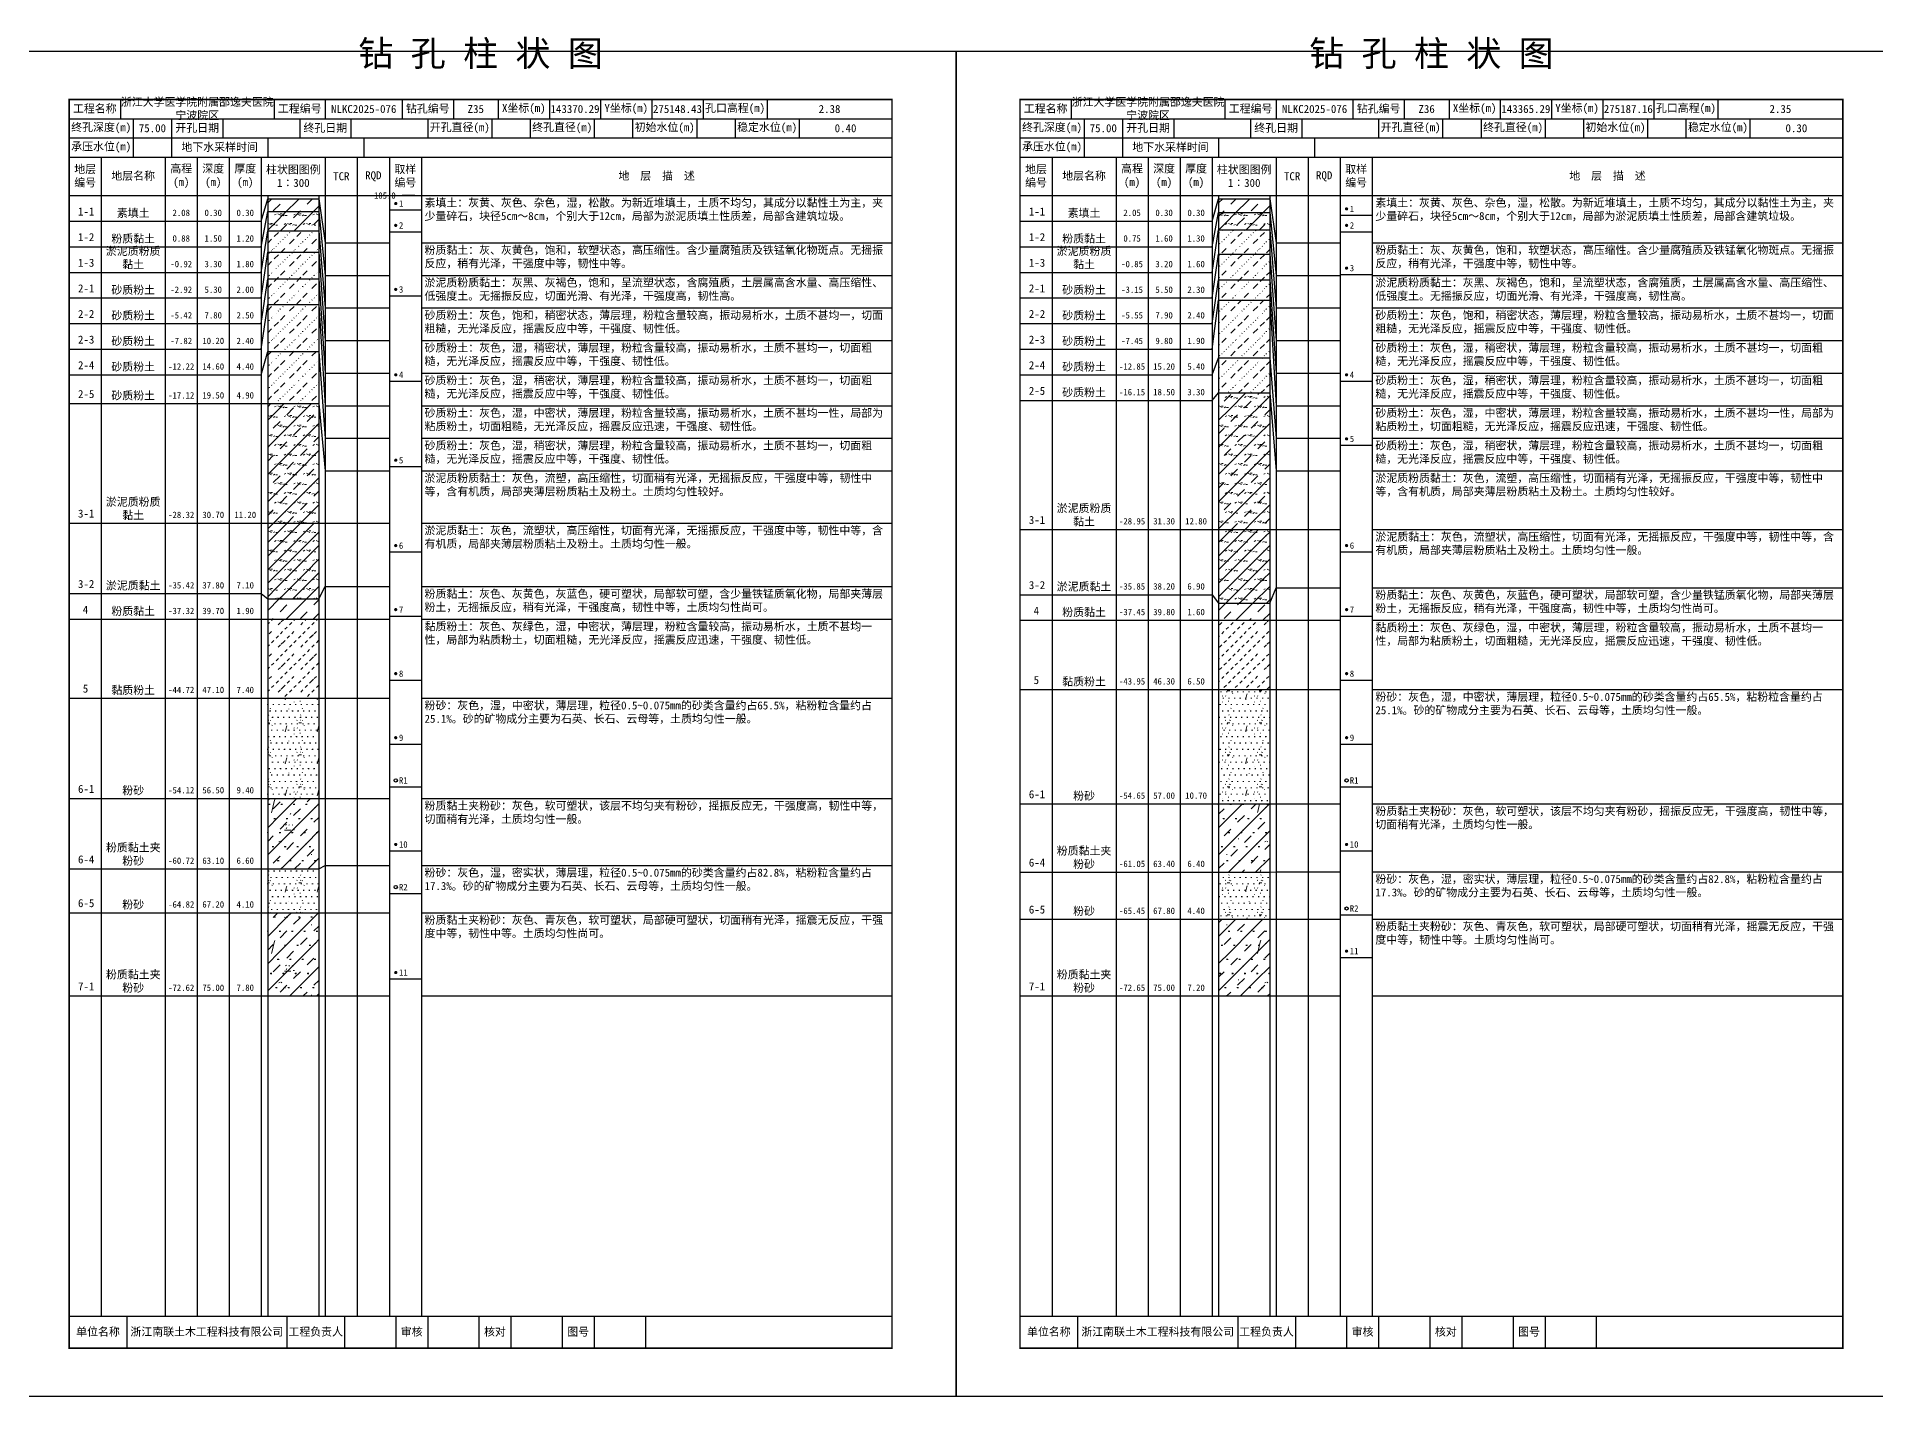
# Model space of a CAD drawing. Extents: x 297 to 65340, y 0 to 425.
# Drawn here: x 42778 to 43352, y 0 to 425 of the extents above; entities that cross this region are included whole.
import ezdxf
from ezdxf.enums import TextEntityAlignment as Align

# ---------------------------------------------------------------- set-up
doc = ezdxf.new("R2010")
doc.units = 0
doc.layers.get('0').update_dxf_attribs({"linetype": 'CONTINUOUS'})
doc.layers.add('FRAME', color=7, linetype='CONTINUOUS')
doc.layers.add('STRATUM', color=7, linetype='CONTINUOUS')
doc.layers.add('HATCH', color=7, linetype='CONTINUOUS', lineweight=13)
doc.styles.add('ST', font='')
doc.styles.get('ST').set_extended_font_data('SimSun')
pattern_1 = [(45, (0, 0), (-4.2426407, 4.2426407), [10, 0]), (45, (1.061, -3.182), (-2.12132034, 6.363961), [3, -3])]
pattern_2 = [(45, (0, 0), (-4.2426407, 4.2426407), [10, 0]), (45, (1.061, -3.182), (-2.12132034, 6.363961), [3, -3]), (26.565, (1.0741, -0.2536), (5.99982296, 5.99981224), [0.567, -12.849]), (0, (0.507, -0.2536), (0, 6), [0.567, -5.433]), (26.565, (-1.5813, 0), (5.99982296, 5.99981224), [0.567, -12.849]), (0, (-1.074, 0.2536), (0, 6), [0.567, -5.433]), (153.435, (0.5071, -0.2536), (-5.9998176, -5.36e-06), [1.134, -12.2826]), (26.565, (4.0741, 2.7464), (5.99982296, 5.99981224), [0.567, -12.849]), (0, (3.507, 2.7464), (0, 6), [0.567, -5.433]), (26.565, (1.4187, 3), (5.99982296, 5.99981224), [0.567, -12.849]), (0, (1.926, 3.2536), (0, 6), [0.567, -5.433]), (153.435, (3.5071, 2.7464), (-5.9998176, -5.36e-06), [1.134, -12.2826])]
pattern_3 = [(45.000006, (0, 0), (-7.3e-07, 6.99998237), [1.971956, -7.927535]), (45.000006, (2.813, 2.829), (-7.3e-07, 6.99998237), [1.99367, -7.905828]), (45.000006, (5.0675, 5.082), (-7.3e-07, 6.99998237), [1.813609, -8.085882]), (26.565052, (0, 3.5), (7.00000042, 7.00000017), [0.0965, -15.555976]), (36.869899, (0.7, 4.2), (6.999999835, 7.000000165), [0.197747, -34.802253]), (315.00001, (3.5, 6.976), (6.99998237, 1.2e-06), [0.033054, -9.866441]), (26.565052, (3.5, 0), (7.00000042, 7.00000017), [0.144749, -15.507727]), (26.565052, (4.2, 0.7), (7.00000042, 7.00000017), [0.10528, -15.547196]), (90.000004, (4.55, 1.05), (-7, -5e-07), [0.028767, -6.971233]), (26.565052, (4.9, 1.4), (7.00000042, 7.00000017), [0.091014, -31.213938]), (36.869899, (5.6, 2.1), (6.999999835, 7.000000165), [0.110692, -34.889308]), (45.000002, (6.3, 2.8), (-2.4e-07, 6.99998237), [0.109112, -9.790383]), (315.00001, (6.914, 3.548), (6.99998237, 1.2e-06), [0.033054, -9.866441]), (36.869898, (1.4, 4.9), (6.999999957, 7.000000043), [0.10224, -34.89776]), (53.130103, (2.1, 5.6), (13.999999763, 21.00000016), [0.134384, -34.865616]), (53.130103, (2.8, 6.3), (13.999999763, 21.00000016), [0.126246, -34.873754])]
pattern_4 = [(45, (0, 0), (-2.12132034, 2.12132034), [10, 0]), (26.565, (1.0741, -0.2536), (5.99982296, 5.99981224), [0.567, -12.849]), (0, (0.507, -0.2536), (0, 6), [0.567, -5.433]), (26.565, (-1.5813, 0), (5.99982296, 5.99981224), [0.567, -12.849]), (0, (-1.074, 0.2536), (0, 6), [0.567, -5.433]), (153.435, (0.5071, -0.2536), (-5.9998176, -5.36e-06), [1.134, -12.2826]), (26.565, (4.0741, 2.7464), (5.99982296, 5.99981224), [0.567, -12.849]), (0, (3.507, 2.7464), (0, 6), [0.567, -5.433]), (26.565, (1.4187, 3), (5.99982296, 5.99981224), [0.567, -12.849]), (0, (1.926, 3.2536), (0, 6), [0.567, -5.433]), (153.435, (3.5071, 2.7464), (-5.9998176, -5.36e-06), [1.134, -12.2826])]
pattern_5 = [(45.000005, (0, 0), (-6e-07, 6.99998237), [0.947297, -8.952198]), (45.000005, (1.4, 1.4), (-6e-07, 6.99998237), [0.986898, -8.912597]), (45.000005, (2.8, 2.8), (-6e-07, 6.99998237), [1.060182, -8.839313]), (45.000005, (4.2, 4.2), (-6e-07, 6.99998237), [0.949178, -8.950318]), (45.000005, (5.6, 5.6), (-6e-07, 6.99998237), [1.036501, -8.862994]), (45.000005, (3.5, 0), (-6e-07, 6.99998237), [1.013348, -8.886147]), (45.000005, (4.9, 1.4), (-6e-07, 6.99998237), [1.078956, -12.120371]), (45.000005, (6.3, 2.8), (-6e-07, 6.99998237), [0.998824, -8.900671]), (45.000003, (0.7, 4.2), (-3.7e-07, 6.99998237), [1.05533, -8.844165]), (45.000003, (2.1, 5.6), (-3.7e-07, 6.99998237), [1.036501, -8.862994])]
pattern_6 = [(82.875, (-0.8346, -1.206), (0.00036925, 10.00017644), [0.08929, -80.53371]), (143.13, (-0.7336, -1.2818), (-29.99996427, 20.00005359), [0.12627, -49.87373]), (172.875, (-0.5564, -1.304), (-70.000245666, 9.99966033), [0.17857, -80.44443]), (206.565, (-0.378, -1.2147), (-9.99970493, -9.99968706), [0.19954, -22.16046]), (243.435, (-0.2887, -1.0363), (8.93e-06, -9.999696), [0.19954, -22.16146]), (255.964, (-0.1994, -0.679), (-0.00020004, -9.99950129), [0.36813, -40.86287]), (255.964, (0.1106, 0.561), (-0.00020004, -9.99950129), [1.27838, -39.95262]), (255.964, (0.179, 0.835), (-0.00020004, -9.99950129), [0.28235, -40.94865]), (216.87, (0.3694, 1.0892), (-9.99998214, -10.00001786), [0.12627, -49.87373]), (243.435, (0.2683, 1.0135), (8.93e-06, -9.999696), [0.19954, -22.16146]), (206.565, (0.548, 1.1785), (-9.99970493, -9.99968706), [0.19954, -22.16046]), (172.875, (0.725, 1.1563), (-70.000245666, 9.99966033), [0.17857, -80.44443]), (143.13, (0.826, 1.0806), (-29.99996427, 20.00005359), [0.12627, -49.87373]), (82.875, (0.815, 0.992), (0.00036925, 10.00017644), [0.08929, -80.53371]), (0, (-0.33, 0.34), (0, 10), [0.89286, -9.10714]), (0, (0.025, 0), (1, 2), [0, -1.75]), (0, (0, 0.025), (1, 2), [0, -1.75]), (0, (0, 0), (1, 2), [0, -1.75]), (0, (-0.025, 0), (1, 2), [0, -1.75]), (0, (0, -0.025), (1, 2), [0, -1.75])]
pattern_7 = [(82.875, (-1.8361, -2.6533), (0.00081235, 22.00038817), [0.196438, -177.174162]), (143.13, (-1.614, -2.82), (-65.9999214, 44.0001179), [0.277794, -109.722206]), (172.875, (-1.224, -2.8687), (-154.00054047, 21.99925272), [0.392854, -176.977746]), (206.565, (-0.831, -2.672), (-21.9993508, -21.9993115), [0.438988, -48.753012]), (243.435, (-0.635, -2.28), (1.96e-05, -21.9993312), [0.438988, -48.755212]), (255.964, (-0.4387, -1.494), (-0.0004401, -21.9989028), [0.809886, -89.898314]), (255.964, (0.2434, 1.2344), (-0.0004401, -21.9989028), [2.812436, -87.895764]), (255.964, (0.394, 1.837), (-0.0004401, -21.9989028), [0.62117, -90.08703]), (216.87, (0.8126, 2.3963), (-21.9999607, -22.0000393), [0.277794, -109.722206]), (243.435, (0.59, 2.23), (1.96e-05, -21.9993312), [0.438988, -48.755212]), (206.565, (1.205, 2.593), (-21.9993508, -21.9993115), [0.438988, -48.753012]), (172.875, (1.595, 2.544), (-154.00054047, 21.99925272), [0.392854, -176.977746]), (143.13, (1.8173, 2.3772), (-65.9999214, 44.0001179), [0.277794, -109.722206]), (82.875, (1.793, 2.1823), (0.00081235, 22.00038817), [0.196438, -177.174162]), (0, (-0.725, 0.748), (0, 22), [1.964292, -20.035708]), (0, (0.055, 0), (2.2, 4.4), [0, -3.85]), (0, (0, 0.055), (2.2, 4.4), [0, -3.85]), (0, (0, 0), (2.2, 4.4), [0, -3.85]), (0, (-0.055, 0), (2.2, 4.4), [0, -3.85]), (0, (0, -0.055), (2.2, 4.4), [0, -3.85])]

# ---------------------------------------------------------------- blocks, each defined once
blk = doc.blocks.new('SolidCircle')
at = {"const_width": 0.5}
blk.add_lwpolyline([(-0.25, 0, 1), (0.25, 0, 1)], format="xyb", close=True, dxfattribs=at)

msp = doc.modelspace()

# ---------------------------------------------------------------- hatches: boundary and pattern name
at = {"layer": 'HATCH'}
h = msp.add_hatch(dxfattribs=at)
h.set_pattern_fill('FZNT', color=256, style=0)
h.set_pattern_definition(pattern_1)
h.paths.add_polyline_path([(42866, 374), (42850, 374), (42850, 370), (42866, 370)])
h = msp.add_hatch(dxfattribs=at)
h.set_pattern_fill('FZNT', color=256, style=0)
h.set_pattern_definition(pattern_1)
h.paths.add_polyline_path([(43163, 374), (43147, 374), (43147, 369.67), (43163, 369.67)])
h = msp.add_hatch(dxfattribs=at)
h.set_pattern_fill('YNFNT', color=256, style=0)
h.set_pattern_definition(pattern_2)
h.paths.add_polyline_path([(42866, 370), (42850, 370), (42850, 364), (42866, 364)])
h = msp.add_hatch(dxfattribs=at)
h.set_pattern_fill('YNFNT', color=256, style=0)
h.set_pattern_definition(pattern_2)
h.paths.add_polyline_path([(43163, 369.67), (43147, 369.67), (43147, 364.33), (43163, 364.33)])
h = msp.add_hatch(dxfattribs=at)
h.set_pattern_fill('SZFT', color=256, style=0)
h.set_pattern_definition(pattern_3)
h.paths.add_polyline_path([(42866, 364), (42850, 364), (42850, 357.33), (42866, 357.33)])
h = msp.add_hatch(dxfattribs=at)
h.set_pattern_fill('SZFT', color=256, style=0)
h.set_pattern_definition(pattern_3)
h.paths.add_polyline_path([(43163, 364.33), (43147, 364.33), (43147, 356.67), (43163, 356.67)])
h = msp.add_hatch(dxfattribs=at)
h.set_pattern_fill('SZFT', color=256, style=0)
h.set_pattern_definition(pattern_3)
h.paths.add_polyline_path([(42866, 357.33), (42850, 357.33), (42850, 349), (42866, 349)])
h = msp.add_hatch(dxfattribs=at)
h.set_pattern_fill('SZFT', color=256, style=0)
h.set_pattern_definition(pattern_3)
h.paths.add_polyline_path([(43163, 356.67), (43147, 356.67), (43147, 348.67), (43163, 348.67)])
h = msp.add_hatch(dxfattribs=at)
h.set_pattern_fill('SZFT', color=256, style=0)
h.set_pattern_definition(pattern_3)
h.paths.add_polyline_path([(42866, 349), (42850, 349), (42850, 341), (42866, 341)])
h = msp.add_hatch(dxfattribs=at)
h.set_pattern_fill('SZFT', color=256, style=0)
h.set_pattern_definition(pattern_3)
h.paths.add_polyline_path([(43163, 348.67), (43147, 348.67), (43147, 342.33), (43163, 342.33)])
h = msp.add_hatch(dxfattribs=at)
h.set_pattern_fill('SZFT', color=256, style=0)
h.set_pattern_definition(pattern_3)
h.paths.add_polyline_path([(42866, 341), (42850, 341), (42850, 326.33), (42866, 326.33)])
h = msp.add_hatch(dxfattribs=at)
h.set_pattern_fill('SZFT', color=256, style=0)
h.set_pattern_definition(pattern_3)
h.paths.add_polyline_path([(43163, 342.33), (43147, 342.33), (43147, 324.33), (43163, 324.33)])
h = msp.add_hatch(dxfattribs=at)
h.set_pattern_fill('SZFT', color=256, style=0)
h.set_pattern_definition(pattern_3)
h.paths.add_polyline_path([(42866, 326.33), (42850, 326.33), (42850, 310), (42866, 310)])
h = msp.add_hatch(dxfattribs=at)
h.set_pattern_fill('SZFT', color=256, style=0)
h.set_pattern_definition(pattern_3)
h.paths.add_polyline_path([(43163, 324.33), (43147, 324.33), (43147, 313.33), (43163, 313.33)])
h = msp.add_hatch(dxfattribs=at)
h.set_pattern_fill('YNFNT', color=256, style=0)
h.set_pattern_definition(pattern_2)
h.paths.add_polyline_path([(43163, 313.33), (43147, 313.33), (43147, 270.67), (43163, 270.67)])
h = msp.add_hatch(dxfattribs=at)
h.set_pattern_fill('YNFNT', color=256, style=0)
h.set_pattern_definition(pattern_2)
h.paths.add_polyline_path([(42866, 310), (42850, 310), (42850, 272.67), (42866, 272.67)])
h = msp.add_hatch(dxfattribs=at)
h.set_pattern_fill('YNNT', color=256, style=0)
h.set_pattern_definition(pattern_4)
h.paths.add_polyline_path([(42866, 272.67), (42850, 272.67), (42850, 249), (42866, 249)])
h = msp.add_hatch(dxfattribs=at)
h.set_pattern_fill('YNNT', color=256, style=0)
h.set_pattern_definition(pattern_4)
h.paths.add_polyline_path([(43163, 270.67), (43147, 270.67), (43147, 247.67), (43163, 247.67)])
h = msp.add_hatch(dxfattribs=at)
h.set_pattern_fill('FZNT', color=256, style=0)
h.set_pattern_definition(pattern_1)
h.paths.add_polyline_path([(42866, 249), (42850, 249), (42850, 242.67), (42866, 242.67)])
h = msp.add_hatch(dxfattribs=at)
h.set_pattern_fill('FZNT', color=256, style=0)
h.set_pattern_definition(pattern_1)
h.paths.add_polyline_path([(43163, 247.67), (43147, 247.67), (43147, 242.33), (43163, 242.33)])
h = msp.add_hatch(dxfattribs=at)
h.set_pattern_fill('NZFT', color=256, style=0)
h.set_pattern_definition(pattern_5)
h.paths.add_polyline_path([(42866, 242.67), (42850, 242.67), (42850, 218), (42866, 218)])
h = msp.add_hatch(dxfattribs=at)
h.set_pattern_fill('NZFT', color=256, style=0)
h.set_pattern_definition(pattern_5)
h.paths.add_polyline_path([(43163, 242.33), (43147, 242.33), (43147, 220.67), (43163, 220.67)])
h = msp.add_hatch(dxfattribs=at)
h.set_pattern_fill('FS', color=256, style=0)
h.set_pattern_definition(pattern_6)
h.paths.add_polyline_path([(43163, 220.67), (43147, 220.67), (43147, 185), (43163, 185)])
h = msp.add_hatch(dxfattribs=at)
h.set_pattern_fill('FS', color=256, style=0)
h.set_pattern_definition(pattern_6)
h.paths.add_polyline_path([(42866, 218), (42850, 218), (42850, 186.67), (42866, 186.67)])
h = msp.add_hatch(dxfattribs=at)
h.set_pattern_fill('FZNT', color=256, style=0)
h.set_pattern_definition(pattern_1)
h.paths.add_polyline_path([(42866, 186.67), (42850, 186.67), (42850, 164.67), (42866, 164.67)])
h = msp.add_hatch(dxfattribs=at)
h.set_pattern_fill('FS', color=256, scale=2.2, style=0)
h.set_pattern_definition(pattern_7)
h.paths.add_polyline_path([(42866, 186.67), (42850, 186.67), (42850, 164.67), (42866, 164.67)])
h = msp.add_hatch(dxfattribs=at)
h.set_pattern_fill('FZNT', color=256, style=0)
h.set_pattern_definition(pattern_1)
h.paths.add_polyline_path([(43163, 185), (43147, 185), (43147, 163.67), (43163, 163.67)])
h = msp.add_hatch(dxfattribs=at)
h.set_pattern_fill('FS', color=256, scale=2.2, style=0)
h.set_pattern_definition(pattern_7)
h.paths.add_polyline_path([(43163, 185), (43147, 185), (43147, 163.67), (43163, 163.67)])
h = msp.add_hatch(dxfattribs=at)
h.set_pattern_fill('FS', color=256, style=0)
h.set_pattern_definition(pattern_6)
h.paths.add_polyline_path([(42866, 164.67), (42850, 164.67), (42850, 151), (42866, 151)])
h = msp.add_hatch(dxfattribs=at)
h.set_pattern_fill('FS', color=256, style=0)
h.set_pattern_definition(pattern_6)
h.paths.add_polyline_path([(43163, 163.67), (43147, 163.67), (43147, 149), (43163, 149)])
h = msp.add_hatch(dxfattribs=at)
h.set_pattern_fill('FZNT', color=256, style=0)
h.set_pattern_definition(pattern_1)
h.paths.add_polyline_path([(42866, 151), (42850, 151), (42850, 125), (42866, 125)])
h = msp.add_hatch(dxfattribs=at)
h.set_pattern_fill('FS', color=256, scale=2.2, style=0)
h.set_pattern_definition(pattern_7)
h.paths.add_polyline_path([(42866, 151), (42850, 151), (42850, 125), (42866, 125)])
h = msp.add_hatch(dxfattribs=at)
h.set_pattern_fill('FZNT', color=256, style=0)
h.set_pattern_definition(pattern_1)
h.paths.add_polyline_path([(43163, 149), (43147, 149), (43147, 125), (43163, 125)])
h = msp.add_hatch(dxfattribs=at)
h.set_pattern_fill('FS', color=256, scale=2.2, style=0)
h.set_pattern_definition(pattern_7)
h.paths.add_polyline_path([(43163, 149), (43147, 149), (43147, 125), (43163, 125)])

# ---------------------------------------------------------------- linework, layer by layer
at = {"layer": 'FRAME', "color": 245, "linetype": 'Continuous'}
for points in [[(42768, 0), (43065, 0), (43065, 420), (42768, 420)], [(43065, 0), (43362, 0), (43362, 420), (43065, 420)]]:
    msp.add_lwpolyline(points, close=True, dxfattribs=at)
at = {"layer": 'FRAME', "linetype": 'Continuous', "const_width": 0.5}
for points in [[(42788, 15), (43045, 15), (43045, 405), (42788, 405)], [(43085, 15), (43342, 15), (43342, 405), (43085, 405)]]:
    msp.add_lwpolyline(points, close=True, dxfattribs=at)
at = {"layer": 'FRAME', "color": 0, "linetype": 'Continuous'}
for points in [[(42804, 405), (42804, 399)], [(42852, 405), (42852, 399)], [(42868, 405), (42868, 399)], [(42892, 405), (42892, 399)], [(42908, 405), (42908, 399)], [(42922, 405), (42922, 399)], [(42938, 405), (42938, 399)], [(42954, 405), (42954, 399)], [(42970, 405), (42970, 399)], [(42986, 405), (42986, 399)], [(43006, 405), (43006, 399)], [(43045, 405), (43045, 399)], [(43101, 405), (43101, 399)], [(43149, 405), (43149, 399)], [(43165, 405), (43165, 399)], [(43189, 405), (43189, 399)], [(43205, 405), (43205, 399)], [(43219, 405), (43219, 399)], [(43235, 405), (43235, 399)], [(43251, 405), (43251, 399)], [(43267, 405), (43267, 399)], [(43283, 405), (43283, 399)], [(43303, 405), (43303, 399)], [(43342, 405), (43342, 399)], [(42788, 399), (43045, 399)], [(42808, 399), (42808, 393)], [(42820, 399), (42820, 393)], [(42836, 399), (42836, 393)], [(42860, 399), (42860, 393)], [(42876, 399), (42876, 393)], [(42900, 399), (42900, 393)], [(42920, 399), (42920, 393)], [(42932, 399), (42932, 393)], [(42952, 399), (42952, 393)], [(42964, 399), (42964, 393)], [(42984, 399), (42984, 393)], [(42996, 399), (42996, 393)], [(43016, 399), (43016, 393)], [(43045, 399), (43045, 393)], [(43085, 399), (43342, 399)], [(43105, 399), (43105, 393)], [(43117, 399), (43117, 393)], [(43133, 399), (43133, 393)], [(43157, 399), (43157, 393)], [(43173, 399), (43173, 393)], [(43197, 399), (43197, 393)], [(43217, 399), (43217, 393)], [(43229, 399), (43229, 393)], [(43249, 399), (43249, 393)], [(43261, 399), (43261, 393)], [(43281, 399), (43281, 393)], [(43293, 399), (43293, 393)], [(43313, 399), (43313, 393)], [(43342, 399), (43342, 393)], [(42788, 393), (43045, 393)], [(42808, 393), (42808, 387)], [(42820, 393), (42820, 387)], [(42850, 393), (42850, 387)], [(42880, 393), (42880, 387)], [(43085, 393), (43342, 393)], [(43105, 393), (43105, 387)], [(43117, 393), (43117, 387)], [(43147, 393), (43147, 387)], [(43177, 393), (43177, 387)], [(42788, 387), (43045, 387)], [(42798, 387), (42798, 25)], [(42818, 387), (42818, 25)], [(42828, 387), (42828, 25)], [(42838, 387), (42838, 25)], [(42848, 387), (42848, 25)], [(42868, 387), (42868, 25)], [(42878, 387), (42878, 25)], [(42888, 387), (42888, 25)], [(42898, 387), (42898, 25)], [(43045, 387), (43045, 25)], [(43085, 387), (43342, 387)], [(43095, 387), (43095, 25)], [(43115, 387), (43115, 25)], [(43125, 387), (43125, 25)], [(43135, 387), (43135, 25)], [(43145, 387), (43145, 25)], [(43165, 387), (43165, 25)], [(43175, 387), (43175, 25)], [(43185, 387), (43185, 25)], [(43195, 387), (43195, 25)], [(43342, 387), (43342, 25)], [(42788, 375), (43045, 375)], [(42850, 375), (42850, 25)], [(42866, 375), (42866, 25)], [(43085, 375), (43342, 375)], [(43147, 375), (43147, 25)], [(43163, 375), (43163, 25)], [(42788, 25), (43045, 25)], [(42806, 25), (42806, 15)], [(42856, 25), (42856, 15)], [(42874, 25), (42874, 15)], [(42890, 25), (42890, 15)], [(42900, 25), (42900, 15)], [(42916, 25), (42916, 15)], [(42926, 25), (42926, 15)], [(42942, 25), (42942, 15)], [(42952, 25), (42952, 15)], [(42968, 25), (42968, 15)], [(43085, 25), (43342, 25)], [(43103, 25), (43103, 15)], [(43153, 25), (43153, 15)], [(43171, 25), (43171, 15)], [(43187, 25), (43187, 15)], [(43197, 25), (43197, 15)], [(43213, 25), (43213, 15)], [(43223, 25), (43223, 15)], [(43239, 25), (43239, 15)], [(43249, 25), (43249, 15)], [(43265, 25), (43265, 15)]]:
    msp.add_lwpolyline(points, dxfattribs=at)
at = {"layer": 'STRATUM', "linetype": 'Continuous'}
for points in [[(42848, 367), (42850, 374), (42866, 374), (42868, 360.23)], [(42896, 375), (42892, 375)], [(43145, 367), (43147, 374), (43163, 374), (43165, 360.23)], [(42848, 359), (42850, 370), (42866, 370), (42868, 350.06)], [(42888, 370.5), (42898, 370.5)], [(43145, 359), (43147, 369.67), (43163, 369.67), (43165, 350.06)], [(43185, 368.83), (43195, 368.83)], [(42788, 367), (42798, 367)], [(42798, 367), (42818, 367)], [(42818, 367), (42828, 367)], [(42828, 367), (42838, 367)], [(42838, 367), (42848, 367)], [(42848, 351), (42850, 364), (42866, 364), (42868, 339.88)], [(42888, 363.67), (42898, 363.67)], [(43085, 367), (43095, 367)], [(43095, 367), (43115, 367)], [(43115, 367), (43125, 367)], [(43125, 367), (43135, 367)], [(43135, 367), (43145, 367)], [(43145, 351), (43147, 364.33), (43163, 364.33), (43165, 339.88)], [(43185, 363.67), (43195, 363.67)], [(42788, 359), (42798, 359)], [(42798, 359), (42818, 359)], [(42818, 359), (42828, 359)], [(42828, 359), (42838, 359)], [(42838, 359), (42848, 359)], [(42848, 343), (42850, 357.33), (42866, 357.33), (42868, 329.7)], [(42868, 360.23), (42878, 360.23)], [(42878, 360.23), (42888, 360.23)], [(42898, 360.23), (43045, 360.23)], [(43085, 359), (43095, 359)], [(43095, 359), (43115, 359)], [(43115, 359), (43125, 359)], [(43125, 359), (43135, 359)], [(43135, 359), (43145, 359)], [(43145, 343), (43147, 356.67), (43163, 356.67), (43165, 329.7)], [(43165, 360.23), (43175, 360.23)], [(43175, 360.23), (43185, 360.23)], [(43195, 360.23), (43342, 360.23)], [(42788, 351), (42798, 351)], [(42798, 351), (42818, 351)], [(42818, 351), (42828, 351)], [(42828, 351), (42838, 351)], [(42838, 351), (42848, 351)], [(43085, 351), (43095, 351)], [(43095, 351), (43115, 351)], [(43115, 351), (43125, 351)], [(43125, 351), (43135, 351)], [(43135, 351), (43145, 351)], [(43185, 350.33), (43195, 350.33)], [(42848, 335), (42850, 349), (42866, 349), (42868, 319.53)], [(42868, 350.06), (42878, 350.06)], [(42878, 350.06), (42888, 350.06)], [(42898, 350.06), (43045, 350.06)], [(43145, 335), (43147, 348.67), (43163, 348.67), (43165, 319.53)], [(43165, 350.06), (43175, 350.06)], [(43175, 350.06), (43185, 350.06)], [(43195, 350.06), (43342, 350.06)], [(42788, 343), (42798, 343)], [(42798, 343), (42818, 343)], [(42818, 343), (42828, 343)], [(42828, 343), (42838, 343)], [(42838, 343), (42848, 343)], [(42848, 327), (42850, 341), (42866, 341), (42868, 309.35)], [(42868, 339.88), (42878, 339.88)], [(42878, 339.88), (42888, 339.88)], [(42888, 343.67), (42898, 343.67)], [(42898, 339.88), (43045, 339.88)], [(43085, 343), (43095, 343)], [(43095, 343), (43115, 343)], [(43115, 343), (43125, 343)], [(43125, 343), (43135, 343)], [(43135, 343), (43145, 343)], [(43145, 327), (43147, 342.33), (43163, 342.33), (43165, 309.35)], [(43165, 339.88), (43175, 339.88)], [(43175, 339.88), (43185, 339.88)], [(43195, 339.88), (43342, 339.88)], [(42788, 335), (42798, 335)], [(42798, 335), (42818, 335)], [(42818, 335), (42828, 335)], [(42828, 335), (42838, 335)], [(42838, 335), (42848, 335)], [(43085, 335), (43095, 335)], [(43095, 335), (43115, 335)], [(43115, 335), (43125, 335)], [(43125, 335), (43135, 335)], [(43135, 335), (43145, 335)], [(42868, 329.7), (42878, 329.7)], [(42878, 329.7), (42888, 329.7)], [(42898, 329.7), (43045, 329.7)], [(43165, 329.7), (43175, 329.7)], [(43175, 329.7), (43185, 329.7)], [(43195, 329.7), (43342, 329.7)], [(42788, 327), (42798, 327)], [(42798, 327), (42818, 327)], [(42818, 327), (42828, 327)], [(42828, 327), (42838, 327)], [(42838, 327), (42848, 327)], [(42848, 319), (42850, 326.33), (42866, 326.33), (42868, 299.17)], [(43085, 327), (43095, 327)], [(43095, 327), (43115, 327)], [(43115, 327), (43125, 327)], [(43125, 327), (43135, 327)], [(43135, 327), (43145, 327)], [(43145, 319), (43147, 324.33), (43163, 324.33), (43165, 299.17)], [(42788, 319), (42798, 319)], [(42798, 319), (42818, 319)], [(42818, 319), (42828, 319)], [(42828, 319), (42838, 319)], [(42838, 319), (42848, 319)], [(42868, 319.53), (42878, 319.53)], [(42878, 319.53), (42888, 319.53)], [(42888, 317), (42898, 317)], [(42898, 319.53), (43045, 319.53)], [(43085, 319), (43095, 319)], [(43095, 319), (43115, 319)], [(43115, 319), (43125, 319)], [(43125, 319), (43135, 319)], [(43135, 319), (43145, 319)], [(43165, 319.53), (43175, 319.53)], [(43175, 319.53), (43185, 319.53)], [(43185, 317), (43195, 317)], [(43195, 319.53), (43342, 319.53)], [(43085, 311), (43095, 311)], [(43095, 311), (43115, 311)], [(43115, 311), (43125, 311)], [(43125, 311), (43135, 311)], [(43135, 311), (43145, 311)], [(43145, 311), (43147, 313.33), (43163, 313.33), (43165, 289)], [(42788, 310), (42798, 310)], [(42798, 310), (42818, 310)], [(42818, 310), (42828, 310)], [(42828, 310), (42838, 310)], [(42838, 310), (42848, 310)], [(42848, 310), (42850, 310), (42866, 310), (42868, 289)], [(42868, 309.35), (42878, 309.35)], [(42878, 309.35), (42888, 309.35)], [(42898, 309.35), (43045, 309.35)], [(43165, 309.35), (43175, 309.35)], [(43175, 309.35), (43185, 309.35)], [(43195, 309.35), (43342, 309.35)], [(42868, 299.17), (42878, 299.17)], [(42878, 299.17), (42888, 299.17)], [(42898, 299.17), (43045, 299.17)], [(43165, 299.17), (43175, 299.17)], [(43175, 299.17), (43185, 299.17)], [(43195, 299.17), (43342, 299.17)], [(43185, 297), (43195, 297)], [(42868, 289), (42878, 289)], [(42878, 289), (42888, 289)], [(42888, 290.33), (42898, 290.33)], [(42898, 289), (43045, 289)], [(43165, 289), (43175, 289)], [(43175, 289), (43185, 289)], [(43195, 289), (43342, 289)], [(42788, 272.67), (42798, 272.67)], [(42798, 272.67), (42818, 272.67)], [(42818, 272.67), (42828, 272.67)], [(42828, 272.67), (42838, 272.67)], [(42838, 272.67), (42848, 272.67)], [(42848, 272.67), (42850, 272.67), (42866, 272.67), (42868, 272.67)], [(42868, 272.67), (42878, 272.67)], [(42878, 272.67), (42888, 272.67)], [(42898, 272.67), (43045, 272.67)], [(43085, 270.67), (43095, 270.67)], [(43095, 270.67), (43115, 270.67)], [(43115, 270.67), (43125, 270.67)], [(43125, 270.67), (43135, 270.67)], [(43135, 270.67), (43145, 270.67)], [(43145, 270.67), (43147, 270.67), (43163, 270.67), (43165, 270.67)], [(43165, 270.67), (43175, 270.67)], [(43175, 270.67), (43185, 270.67)], [(43195, 270.67), (43342, 270.67)], [(42888, 263.67), (42898, 263.67)], [(43185, 263.67), (43195, 263.67)], [(42848, 250.67), (42850, 249), (42866, 249), (42868, 252.84)], [(42868, 252.84), (42878, 252.84)], [(42878, 252.84), (42888, 252.84)], [(42898, 252.84), (43045, 252.84)], [(42788, 250.67), (42798, 250.67)], [(42798, 250.67), (42818, 250.67)], [(42818, 250.67), (42828, 250.67)], [(42828, 250.67), (42838, 250.67)], [(42838, 250.67), (42848, 250.67)], [(43085, 250.33), (43095, 250.33)], [(43095, 250.33), (43115, 250.33)], [(43115, 250.33), (43125, 250.33)], [(43125, 250.33), (43135, 250.33)], [(43135, 250.33), (43145, 250.33)], [(43145, 250.33), (43147, 247.67), (43163, 247.67), (43165, 252.51)], [(43165, 252.51), (43175, 252.51)], [(43175, 252.51), (43185, 252.51)], [(43195, 252.51), (43342, 252.51)], [(42788, 242.67), (42798, 242.67)], [(42798, 242.67), (42818, 242.67)], [(42818, 242.67), (42828, 242.67)], [(42828, 242.67), (42838, 242.67)], [(42838, 242.67), (42848, 242.67)], [(42848, 242.67), (42850, 242.67), (42866, 242.67), (42868, 242.67)], [(42868, 242.67), (42878, 242.67)], [(42878, 242.67), (42888, 242.67)], [(42888, 243.67), (42898, 243.67)], [(42898, 242.67), (43045, 242.67)], [(43085, 242.33), (43095, 242.33)], [(43095, 242.33), (43115, 242.33)], [(43115, 242.33), (43125, 242.33)], [(43125, 242.33), (43135, 242.33)], [(43135, 242.33), (43145, 242.33)], [(43145, 242.33), (43147, 242.33), (43163, 242.33), (43165, 242.33)], [(43165, 242.33), (43175, 242.33)], [(43175, 242.33), (43185, 242.33)], [(43185, 243.67), (43195, 243.67)], [(43195, 242.33), (43342, 242.33)], [(42888, 223.67), (42898, 223.67)], [(43085, 220.67), (43095, 220.67)], [(43095, 220.67), (43115, 220.67)], [(43115, 220.67), (43125, 220.67)], [(43125, 220.67), (43135, 220.67)], [(43135, 220.67), (43145, 220.67)], [(43145, 220.67), (43147, 220.67), (43163, 220.67), (43165, 220.67)], [(43165, 220.67), (43175, 220.67)], [(43175, 220.67), (43185, 220.67)], [(43185, 223.67), (43195, 223.67)], [(43195, 220.67), (43342, 220.67)], [(42788, 218), (42798, 218)], [(42798, 218), (42818, 218)], [(42818, 218), (42828, 218)], [(42828, 218), (42838, 218)], [(42838, 218), (42848, 218)], [(42848, 218), (42850, 218), (42866, 218), (42868, 218)], [(42868, 218), (42878, 218)], [(42878, 218), (42888, 218)], [(42898, 218), (43045, 218)], [(42888, 203.67), (42898, 203.67)], [(43185, 203.67), (43195, 203.67)], [(42888, 190.33), (42898, 190.33)], [(43185, 190.33), (43195, 190.33)], [(42788, 186.67), (42798, 186.67)], [(42798, 186.67), (42818, 186.67)], [(42818, 186.67), (42828, 186.67)], [(42828, 186.67), (42838, 186.67)], [(42838, 186.67), (42848, 186.67)], [(42848, 186.67), (42850, 186.67), (42866, 186.67), (42868, 186.67)], [(42868, 186.67), (42878, 186.67)], [(42878, 186.67), (42888, 186.67)], [(42898, 186.67), (43045, 186.67)], [(43085, 185), (43095, 185)], [(43095, 185), (43115, 185)], [(43115, 185), (43125, 185)], [(43125, 185), (43135, 185)], [(43135, 185), (43145, 185)], [(43145, 185), (43147, 185), (43163, 185), (43165, 185)], [(43165, 185), (43175, 185)], [(43175, 185), (43185, 185)], [(43195, 185), (43342, 185)], [(42888, 170.33), (42898, 170.33)], [(43185, 170.33), (43195, 170.33)], [(42788, 164.67), (42798, 164.67)], [(42798, 164.67), (42818, 164.67)], [(42818, 164.67), (42828, 164.67)], [(42828, 164.67), (42838, 164.67)], [(42838, 164.67), (42848, 164.67)], [(42848, 164.67), (42850, 164.67), (42866, 164.67), (42868, 165.77)], [(42868, 165.77), (42878, 165.77)], [(42878, 165.77), (42888, 165.77)], [(42898, 165.77), (43045, 165.77)], [(43085, 163.67), (43095, 163.67)], [(43095, 163.67), (43115, 163.67)], [(43115, 163.67), (43125, 163.67)], [(43125, 163.67), (43135, 163.67)], [(43135, 163.67), (43145, 163.67)], [(43145, 163.67), (43147, 163.67), (43163, 163.67), (43165, 163.77)], [(43165, 163.77), (43175, 163.77)], [(43175, 163.77), (43185, 163.77)], [(43195, 163.77), (43342, 163.77)], [(42888, 157), (42898, 157)], [(42788, 151), (42798, 151)], [(42798, 151), (42818, 151)], [(42818, 151), (42828, 151)], [(42828, 151), (42838, 151)], [(42838, 151), (42848, 151)], [(42848, 151), (42850, 151), (42866, 151), (42868, 151)], [(42868, 151), (42878, 151)], [(42878, 151), (42888, 151)], [(42898, 151), (43045, 151)], [(43185, 150.33), (43195, 150.33)], [(43085, 149), (43095, 149)], [(43095, 149), (43115, 149)], [(43115, 149), (43125, 149)], [(43125, 149), (43135, 149)], [(43135, 149), (43145, 149)], [(43145, 149), (43147, 149), (43163, 149), (43165, 149)], [(43165, 149), (43175, 149)], [(43175, 149), (43185, 149)], [(43195, 149), (43342, 149)], [(43185, 137), (43195, 137)], [(42888, 130.33), (42898, 130.33)], [(42788, 125), (42798, 125)], [(42798, 125), (42818, 125)], [(42818, 125), (42828, 125)], [(42828, 125), (42838, 125)], [(42838, 125), (42848, 125)], [(42848, 125), (42850, 125), (42866, 125), (42868, 125)], [(42868, 125), (42878, 125)], [(42878, 125), (42888, 125)], [(42898, 125), (43045, 125)], [(43085, 125), (43095, 125)], [(43095, 125), (43115, 125)], [(43115, 125), (43125, 125)], [(43125, 125), (43135, 125)], [(43135, 125), (43145, 125)], [(43145, 125), (43147, 125), (43163, 125), (43165, 125)], [(43165, 125), (43175, 125)], [(43175, 125), (43185, 125)], [(43195, 125), (43342, 125)]]:
    msp.add_lwpolyline(points, dxfattribs=at)
at = {"layer": 'STRATUM'}
for centre in [(42890, 192.33), (43187, 192.33), (42890, 159), (43187, 152.33)]:
    msp.add_circle(centre, 0.5, dxfattribs=at)

# ---------------------------------------------------------------- block references
for p in [(42890, 372.5), (43187, 370.83), (42890, 365.67), (43187, 365.67), (43187, 352.33), (42890, 345.67), (42890, 319), (43187, 319), (43187, 299), (42890, 292.33), (42890, 265.67), (43187, 265.67), (42890, 245.67), (43187, 245.67), (42890, 225.67), (43187, 225.67), (42890, 205.67), (43187, 205.67), (42890, 172.33), (43187, 172.33), (43187, 139), (42890, 132.33)]:
    msp.add_blockref('SolidCircle', p, dxfattribs=at)

# ---------------------------------------------------------------- texts
at = {"layer": 'FRAME', "style": 'ST'}
for p in [(42916.5, 413), (43213.5, 413)]:
    msp.add_text('钻 孔 柱 状 图', height=8, dxfattribs=at).set_placement(p, align=Align.BOTTOM_CENTER)
at = {"layer": 'FRAME', "char_height": 2.5, "attachment_point": 5, "style": 'ST'}
for s, insert, width in [('工程名称', (42796, 402), 16), ('浙江大学医学院附属邵逸夫医院宁波院区', (42828, 402), 48), ('工程编号', (42860, 402), 16), ('NLKC2025-076', (42880, 402), 24), ('钻孔编号', (42900, 402), 16), ('Z35', (42915, 402), 14), ('X坐标(m)', (42930, 402), 16), ('143370.29', (42946, 402), 16), ('Y坐标(m)', (42962, 402), 16), ('275148.43', (42978, 402), 16), ('孔口高程(m)', (42996, 402), 20), ('2.38', (43025.5, 402), 39), ('工程名称', (43093, 402), 16), ('浙江大学医学院附属邵逸夫医院宁波院区', (43125, 402), 48), ('工程编号', (43157, 402), 16), ('NLKC2025-076', (43177, 402), 24), ('钻孔编号', (43197, 402), 16), ('Z36', (43212, 402), 14), ('X坐标(m)', (43227, 402), 16), ('143365.29', (43243, 402), 16), ('Y坐标(m)', (43259, 402), 16), ('275187.16', (43275, 402), 16), ('孔口高程(m)', (43293, 402), 20), ('2.35', (43322.5, 402), 39), ('终孔深度(m)', (42798, 396), 20), ('75.00', (42814, 396), 12), ('开孔日期', (42828, 396), 16), ('终孔日期', (42868, 396), 16), ('开孔直径(m)', (42910, 396), 20), ('终孔直径(m)', (42942, 396), 20), ('初始水位(m)', (42974, 396), 20), ('稳定水位(m)', (43006, 396), 20), ('0.40', (43030.5, 396), 29), ('终孔深度(m)', (43095, 396), 20), ('75.00', (43111, 396), 12), ('开孔日期', (43125, 396), 16), ('终孔日期', (43165, 396), 16), ('开孔直径(m)', (43207, 396), 20), ('终孔直径(m)', (43239, 396), 20), ('初始水位(m)', (43271, 396), 20), ('稳定水位(m)', (43303, 396), 20), ('0.30', (43327.5, 396), 29), ('承压水位(m)', (42798, 390), 20), ('地下水采样时间', (42835, 390), 30), ('承压水位(m)', (43095, 390), 20), ('地下水采样时间', (43132, 390), 30), ('地层编号', (42793, 381), 10), ('高程\\P(m)', (42823, 381), 10), ('深度\\P(m)', (42833, 381), 10), ('厚度\\P(m)', (42843, 381), 10), ('取样编号', (42893, 381), 10), ('地层编号', (43090, 381), 10), ('高程\\P(m)', (43120, 381), 10), ('深度\\P(m)', (43130, 381), 10), ('厚度\\P(m)', (43140, 381), 10), ('取样编号', (43190, 381), 10), ('地层名称', (42808, 381), 20), ('柱状图图例\\P1∶300', (42858, 381), 20), ('TCR', (42873, 381), 10), ('RQD', (42883, 381), 10), ('地  层  描  述', (42971.5, 381), 147), ('地层名称', (43105, 381), 20), ('柱状图图例\\P1∶300', (43155, 381), 20), ('TCR', (43170, 381), 10), ('RQD', (43180, 381), 10), ('地  层  描  述', (43268.5, 381), 147), ('单位名称', (42797, 20), 18), ('浙江南联土木工程科技有限公司', (42831, 20), 50), ('工程负责人', (42865, 20), 18), ('审核', (42895, 20), 10), ('核对', (42921, 20), 10), ('图号', (42947, 20), 10), ('单位名称', (43094, 20), 18), ('浙江南联土木工程科技有限公司', (43128, 20), 50), ('工程负责人', (43162, 20), 18), ('审核', (43192, 20), 10), ('核对', (43218, 20), 10), ('图号', (43244, 20), 10)]:
    msp.add_mtext(s, dxfattribs=dict(at, insert=insert, width=width))
at = {"layer": 'STRATUM', "style": 'ST'}
msp.add_text('105.0', height=2, dxfattribs=at).set_placement((42890, 375), align=Align.MIDDLE_RIGHT)
for s, height, p in [('1', 2, (42891, 372.5)), ('1-1', 2.5, (42790.75, 370)), ('1-1', 2.5, (43087.75, 370)), ('1', 2, (43188, 370.83)), ('1-2', 2.5, (42790.75, 362)), ('2', 2, (42891, 365.67)), ('1-2', 2.5, (43087.75, 362)), ('2', 2, (43188, 365.67)), ('1-3', 2.5, (42790.75, 354)), ('1-3', 2.5, (43087.75, 354)), ('3', 2, (43188, 352.33)), ('2-1', 2.5, (42790.75, 346)), ('3', 2, (42891, 345.67)), ('2-1', 2.5, (43087.75, 346)), ('2-2', 2.5, (42790.75, 338)), ('2-2', 2.5, (43087.75, 338)), ('2-3', 2.5, (42790.75, 330)), ('2-3', 2.5, (43087.75, 330)), ('2-4', 2.5, (42790.75, 322)), ('2-4', 2.5, (43087.75, 322)), ('4', 2, (42891, 319)), ('4', 2, (43188, 319)), ('2-5', 2.5, (42790.75, 313)), ('2-5', 2.5, (43087.75, 314)), ('5', 2, (43188, 299)), ('5', 2, (42891, 292.33)), ('3-1', 2.5, (42790.75, 275.67)), ('3-1', 2.5, (43087.75, 273.67)), ('6', 2, (42891, 265.67)), ('6', 2, (43188, 265.67)), ('3-2', 2.5, (42790.75, 253.67)), ('3-2', 2.5, (43087.75, 253.33)), ('4', 2.5, (42792.25, 245.67)), ('7', 2, (42891, 245.67)), ('4', 2.5, (43089.25, 245.33)), ('7', 2, (43188, 245.67)), ('8', 2, (42891, 225.67)), ('5', 2.5, (43089.25, 223.67)), ('8', 2, (43188, 225.67)), ('5', 2.5, (42792.25, 221)), ('9', 2, (42891, 205.67)), ('9', 2, (43188, 205.67)), ('6-1', 2.5, (42790.75, 189.67)), ('R1', 2, (42891, 192.33)), ('R1', 2, (43188, 192.33)), ('6-1', 2.5, (43087.75, 188)), ('10', 2, (42891, 172.33)), ('10', 2, (43188, 172.33)), ('6-4', 2.5, (42790.75, 167.67)), ('6-4', 2.5, (43087.75, 166.67)), ('6-5', 2.5, (42790.75, 154)), ('R2', 2, (42891, 159)), ('6-5', 2.5, (43087.75, 152)), ('R2', 2, (43188, 152.33)), ('11', 2, (43188, 139)), ('11', 2, (42891, 132.33)), ('7-1', 2.5, (42790.75, 128)), ('7-1', 2.5, (43087.75, 128))]:
    msp.add_text(s, height=height, dxfattribs=at).set_placement(p, align=Align.MIDDLE_LEFT)
for s, p in [('2.08', (42823, 368)), ('0.30', (42833, 368)), ('0.30', (42843, 368)), ('2.05', (43120, 368)), ('0.30', (43130, 368)), ('0.30', (43140, 368)), ('0.88', (42823, 360)), ('1.50', (42833, 360)), ('1.20', (42843, 360)), ('0.75', (43120, 360)), ('1.60', (43130, 360)), ('1.30', (43140, 360)), ('-0.92', (42823, 352)), ('3.30', (42833, 352)), ('1.80', (42843, 352)), ('-0.85', (43120, 352)), ('3.20', (43130, 352)), ('1.60', (43140, 352)), ('-2.92', (42823, 344)), ('5.30', (42833, 344)), ('2.00', (42843, 344)), ('-3.15', (43120, 344)), ('5.50', (43130, 344)), ('2.30', (43140, 344)), ('-5.42', (42823, 336)), ('7.80', (42833, 336)), ('2.50', (42843, 336)), ('-5.55', (43120, 336)), ('7.90', (43130, 336)), ('2.40', (43140, 336)), ('-7.82', (42823, 328)), ('10.20', (42833, 328)), ('2.40', (42843, 328)), ('-7.45', (43120, 328)), ('9.80', (43130, 328)), ('1.90', (43140, 328)), ('-12.22', (42823, 320)), ('14.60', (42833, 320)), ('4.40', (42843, 320)), ('-12.85', (43120, 320)), ('15.20', (43130, 320)), ('5.40', (43140, 320)), ('-17.12', (42823, 311)), ('19.50', (42833, 311)), ('4.90', (42843, 311)), ('-16.15', (43120, 312)), ('18.50', (43130, 312)), ('3.30', (43140, 312)), ('-28.32', (42823, 273.67)), ('30.70', (42833, 273.67)), ('11.20', (42843, 273.67)), ('-28.95', (43120, 271.67)), ('31.30', (43130, 271.67)), ('12.80', (43140, 271.67)), ('-35.42', (42823, 251.67)), ('37.80', (42833, 251.67)), ('7.10', (42843, 251.67)), ('-35.85', (43120, 251.33)), ('38.20', (43130, 251.33)), ('6.90', (43140, 251.33)), ('-37.32', (42823, 243.67)), ('39.70', (42833, 243.67)), ('1.90', (42843, 243.67)), ('-37.45', (43120, 243.33)), ('39.80', (43130, 243.33)), ('1.60', (43140, 243.33)), ('-43.95', (43120, 221.67)), ('46.30', (43130, 221.67)), ('6.50', (43140, 221.67)), ('-44.72', (42823, 219)), ('47.10', (42833, 219)), ('7.40', (42843, 219)), ('-54.12', (42823, 187.67)), ('56.50', (42833, 187.67)), ('9.40', (42843, 187.67)), ('-54.65', (43120, 186)), ('57.00', (43130, 186)), ('10.70', (43140, 186)), ('-60.72', (42823, 165.67)), ('63.10', (42833, 165.67)), ('6.60', (42843, 165.67)), ('-61.05', (43120, 164.67)), ('63.40', (43130, 164.67)), ('6.40', (43140, 164.67)), ('-64.82', (42823, 152)), ('67.20', (42833, 152)), ('4.10', (42843, 152)), ('-65.45', (43120, 150)), ('67.80', (43130, 150)), ('4.40', (43140, 150)), ('-72.62', (42823, 126)), ('75.00', (42833, 126)), ('7.80', (42843, 126)), ('-72.65', (43120, 126)), ('75.00', (43130, 126)), ('7.20', (43140, 126))]:
    msp.add_text(s, height=2, dxfattribs=at).set_placement(p, align=Align.BOTTOM_CENTER)
at = {"layer": 'STRATUM', "char_height": 2.5, "style": 'ST'}
for s, insert, width, attachment_point in [('素填土：灰黄、灰色、杂色，湿，松散。为新近堆填土，土质不均匀，其成分以黏性土为主，夹少量碎石，块径5cm～8cm，个别大于12cm，局部为淤泥质填土性质差，局部含建筑垃圾。', (42899, 374), 146, 1), ('素填土：灰黄、灰色、杂色，湿，松散。为新近堆填土，土质不均匀，其成分以黏性土为主，夹少量碎石，块径5cm～8cm，个别大于12cm，局部为淤泥质填土性质差，局部含建筑垃圾。', (43196, 374), 146, 1), ('素填土', (42808, 368), 20, 8), ('素填土', (43105, 368), 20, 8), ('粉质黏土', (42808, 360), 20, 8), ('粉质黏土', (43105, 360), 20, 8), ('淤泥质粉质黏土', (42808, 352), 20, 8), ('粉质黏土：灰、灰黄色，饱和，软塑状态，高压缩性。含少量腐殖质及铁锰氧化物斑点。无摇振反应，稍有光泽，干强度中等，韧性中等。', (42899, 359.23), 146, 1), ('淤泥质粉质黏土', (43105, 352), 20, 8), ('粉质黏土：灰、灰黄色，饱和，软塑状态，高压缩性。含少量腐殖质及铁锰氧化物斑点。无摇振反应，稍有光泽，干强度中等，韧性中等。', (43196, 359.23), 146, 1), ('砂质粉土', (42808, 344), 20, 8), ('淤泥质粉质黏土：灰黑、灰褐色，饱和，呈流塑状态，含腐殖质，土层属高含水量、高压缩性、低强度土。无摇振反应，切面光滑、有光泽，干强度高，韧性高。', (42899, 349.06), 146, 1), ('砂质粉土', (43105, 344), 20, 8), ('淤泥质粉质黏土：灰黑、灰褐色，饱和，呈流塑状态，含腐殖质，土层属高含水量、高压缩性、低强度土。无摇振反应，切面光滑、有光泽，干强度高，韧性高。', (43196, 349.06), 146, 1), ('砂质粉土', (42808, 336), 20, 8), ('砂质粉土：灰色，饱和，稍密状态，薄层理，粉粒含量较高，振动易析水，土质不甚均一，切面粗糙，无光泽反应，摇震反应中等，干强度、韧性低。', (42899, 338.88), 146, 1), ('砂质粉土', (43105, 336), 20, 8), ('砂质粉土：灰色，饱和，稍密状态，薄层理，粉粒含量较高，振动易析水，土质不甚均一，切面粗糙，无光泽反应，摇震反应中等，干强度、韧性低。', (43196, 338.88), 146, 1), ('砂质粉土', (42808, 328), 20, 8), ('砂质粉土：灰色，湿，稍密状，薄层理，粉粒含量较高，振动易析水，土质不甚均一，切面粗糙，无光泽反应，摇震反应中等，干强度、韧性低。', (42899, 328.7), 146, 1), ('砂质粉土', (43105, 328), 20, 8), ('砂质粉土：灰色，湿，稍密状，薄层理，粉粒含量较高，振动易析水，土质不甚均一，切面粗糙，无光泽反应，摇震反应中等，干强度、韧性低。', (43196, 328.7), 146, 1), ('砂质粉土', (42808, 320), 20, 8), ('砂质粉土', (43105, 320), 20, 8), ('砂质粉土：灰色，湿，稍密状，薄层理，粉粒含量较高，振动易析水，土质不甚均一，切面粗糙，无光泽反应，摇震反应中等，干强度、韧性低。', (42899, 318.53), 146, 1), ('砂质粉土：灰色，湿，稍密状，薄层理，粉粒含量较高，振动易析水，土质不甚均一，切面粗糙，无光泽反应，摇震反应中等，干强度、韧性低。', (43196, 318.53), 146, 1), ('砂质粉土', (42808, 311), 20, 8), ('砂质粉土', (43105, 312), 20, 8), ('砂质粉土：灰色，湿，中密状，薄层理，粉粒含量较高，振动易析水，土质不甚均一性，局部为粘质粉土，切面粗糙，无光泽反应，摇震反应迅速，干强度、韧性低。', (42899, 308.35), 146, 1), ('砂质粉土：灰色，湿，中密状，薄层理，粉粒含量较高，振动易析水，土质不甚均一性，局部为粘质粉土，切面粗糙，无光泽反应，摇震反应迅速，干强度、韧性低。', (43196, 308.35), 146, 1), ('砂质粉土：灰色，湿，稍密状，薄层理，粉粒含量较高，振动易析水，土质不甚均一，切面粗糙，无光泽反应，摇震反应中等，干强度、韧性低。', (42899, 298.17), 146, 1), ('砂质粉土：灰色，湿，稍密状，薄层理，粉粒含量较高，振动易析水，土质不甚均一，切面粗糙，无光泽反应，摇震反应中等，干强度、韧性低。', (43196, 298.17), 146, 1), ('淤泥质粉质黏土：灰色，流塑，高压缩性，切面稍有光泽，无摇振反应，干强度中等，韧性中等，含有机质，局部夹薄层粉质粘土及粉土。土质均匀性较好。', (42899, 288), 146, 1), ('淤泥质粉质黏土：灰色，流塑，高压缩性，切面稍有光泽，无摇振反应，干强度中等，韧性中等，含有机质，局部夹薄层粉质粘土及粉土。土质均匀性较好。', (43196, 288), 146, 1), ('淤泥质粉质黏土', (42808, 273.67), 20, 8), ('淤泥质粉质黏土', (43105, 271.67), 20, 8), ('淤泥质黏土：灰色，流塑状，高压缩性，切面有光泽，无摇振反应，干强度中等，韧性中等，含有机质，局部夹薄层粉质粘土及粉土。土质均匀性一般。', (42899, 271.67), 146, 1), ('淤泥质黏土：灰色，流塑状，高压缩性，切面有光泽，无摇振反应，干强度中等，韧性中等，含有机质，局部夹薄层粉质粘土及粉土。土质均匀性一般。', (43196, 269.67), 146, 1), ('淤泥质黏土', (42808, 251.67), 20, 8), ('淤泥质黏土', (43105, 251.33), 20, 8), ('粉质黏土：灰色、灰黄色，灰蓝色，硬可塑状，局部软可塑，含少量铁锰质氧化物，局部夹薄层粉土，无摇振反应，稍有光泽，干强度高，韧性中等，土质均匀性尚可。', (42899, 251.84), 146, 1), ('粉质黏土：灰色、灰黄色，灰蓝色，硬可塑状，局部软可塑，含少量铁锰质氧化物，局部夹薄层粉土，无摇振反应，稍有光泽，干强度高，韧性中等，土质均匀性尚可。', (43196, 251.51), 146, 1), ('粉质黏土', (42808, 243.67), 20, 8), ('黏质粉土：灰色、灰绿色，湿，中密状，薄层理，粉粒含量较高，振动易析水，土质不甚均一性，局部为粘质粉土，切面粗糙，无光泽反应，摇震反应迅速，干强度、韧性低。', (42899, 241.67), 146, 1), ('粉质黏土', (43105, 243.33), 20, 8), ('黏质粉土：灰色、灰绿色，湿，中密状，薄层理，粉粒含量较高，振动易析水，土质不甚均一性，局部为粘质粉土，切面粗糙，无光泽反应，摇震反应迅速，干强度、韧性低。', (43196, 241.33), 146, 1), ('黏质粉土', (43105, 221.67), 20, 8), ('黏质粉土', (42808, 219), 20, 8), ('粉砂：灰色，湿，中密状，薄层理，粒径0.5~0.075mm的砂类含量约占65.5%，粘粉粒含量约占25.1%。砂的矿物成分主要为石英、长石、云母等，土质均匀性一般。', (43196, 219.67), 146, 1), ('粉砂：灰色，湿，中密状，薄层理，粒径0.5~0.075mm的砂类含量约占65.5%，粘粉粒含量约占25.1%。砂的矿物成分主要为石英、长石、云母等，土质均匀性一般。', (42899, 217), 146, 1), ('粉砂', (42808, 187.67), 20, 8), ('粉质黏土夹粉砂：灰色，软可塑状，该层不均匀夹有粉砂，摇振反应无，干强度高，韧性中等，切面稍有光泽，土质均匀性一般。', (42899, 185.67), 146, 1), ('粉砂', (43105, 186), 20, 8), ('粉质黏土夹粉砂：灰色，软可塑状，该层不均匀夹有粉砂，摇振反应无，干强度高，韧性中等，切面稍有光泽，土质均匀性一般。', (43196, 184), 146, 1), ('粉质黏土夹粉砂', (42808, 165.67), 20, 8), ('粉质黏土夹粉砂', (43105, 164.67), 20, 8), ('粉砂：灰色，湿，密实状，薄层理，粒径0.5~0.075mm的砂类含量约占82.8%，粘粉粒含量约占17.3%。砂的矿物成分主要为石英、长石、云母等，土质均匀性一般。', (42899, 164.77), 146, 1), ('粉砂：灰色，湿，密实状，薄层理，粒径0.5~0.075mm的砂类含量约占82.8%，粘粉粒含量约占17.3%。砂的矿物成分主要为石英、长石、云母等，土质均匀性一般。', (43196, 162.77), 146, 1), ('粉砂', (42808, 152), 20, 8), ('粉质黏土夹粉砂：灰色、青灰色，软可塑状，局部硬可塑状，切面稍有光泽，摇震无反应，干强度中等，韧性中等。土质均匀性尚可。', (42899, 150), 146, 1), ('粉砂', (43105, 150), 20, 8), ('粉质黏土夹粉砂：灰色、青灰色，软可塑状，局部硬可塑状，切面稍有光泽，摇震无反应，干强度中等，韧性中等。土质均匀性尚可。', (43196, 148), 146, 1), ('粉质黏土夹粉砂', (42808, 126), 20, 8), ('粉质黏土夹粉砂', (43105, 126), 20, 8)]:
    msp.add_mtext(s, dxfattribs=dict(at, insert=insert, width=width, attachment_point=attachment_point))

doc.saveas('drawing.dxf')
